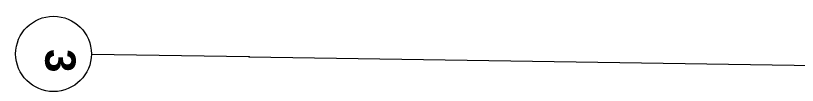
# Model space of a CAD drawing. Header units: metres. Extents: x -16782 to 57285, y -22997 to 18599.
# Drawn here: x -16769 to -11609, y 1568 to 2023 of the extents above; entities that cross this region are included whole.
import ezdxf
from ezdxf.enums import TextEntityAlignment as Align

# ---------------------------------------------------------------- set-up
doc = ezdxf.new("R2010")
doc.units = ezdxf.units.M
doc.header["$MEASUREMENT"] = 0
doc.layers.add('11__100 Achsraster', color=7, linetype='Continuous')
doc.styles.add('ERSTELLTER_STIL_4', font='arialbd.ttf')
doc.linetypes.add('Grenze Bezirk', pattern='A,0,[2,22HAUS116_408 STG1 _ 1.Stock_IndexB_2026-08-161.Shx,S=0.001587,R=0,X=0,Y=0],-0.25,0', length=0.25)

# ---------------------------------------------------------------- blocks, each defined once
blk = doc.blocks.new('Standard-Rastermarker_8')
at = {"layer": '11__100 Achsraster', "color": 8, "linetype": 'Grenze Bezirk', "lineweight": 5}
for q in [(0, 0), (13.7398, 0)]:
    blk.add_line((1.041, 0), q, dxfattribs=at)
at = {"layer": '11__100 Achsraster', "color": 8, "linetype": 'Continuous', "lineweight": 5}
blk.add_circle((-0.25, 0), 0.25, dxfattribs=at)
at = {"layer": '11__100 Achsraster', "color": 8, "linetype": 'Grenze Bezirk', "lineweight": 5}
blk.add_point((1.041, 0), dxfattribs=at)
blk.add_point((1.041, 0), dxfattribs=at)
at = {"layer": '11__100 Achsraster', "color": 8, "lineweight": 5, "style": 'ERSTELLTER_STIL_4'}
blk.add_attdef('AC_MarkerText_1', text='', height=0.2, rotation=270.8788, dxfattribs=at).set_placement((-0.1043, -0.0435), align=Align.TOP_CENTER)

msp = doc.modelspace()

# ---------------------------------------------------------------- block references
at = {"layer": '11__100 Achsraster', "color": 7, "linetype": 'Continuous', "lineweight": 18}
ref = msp.add_blockref('Standard-Rastermarker_8', (-16268.641, 1769.145), dxfattribs=dict(at, xscale=999.9999999999995, yscale=999.9999999999995, zscale=999.9999999999995, rotation=359.1211930973007))
ref.add_attrib('AC_MarkerText_1', '3', dxfattribs={"color": 8, "lineweight": 5, "height": 200, "rotation": 270, "style": 'ERSTELLTER_STIL_4'}).set_placement((-16372.897, 1727.265), align=Align.TOP_CENTER)

doc.saveas('drawing.dxf')
